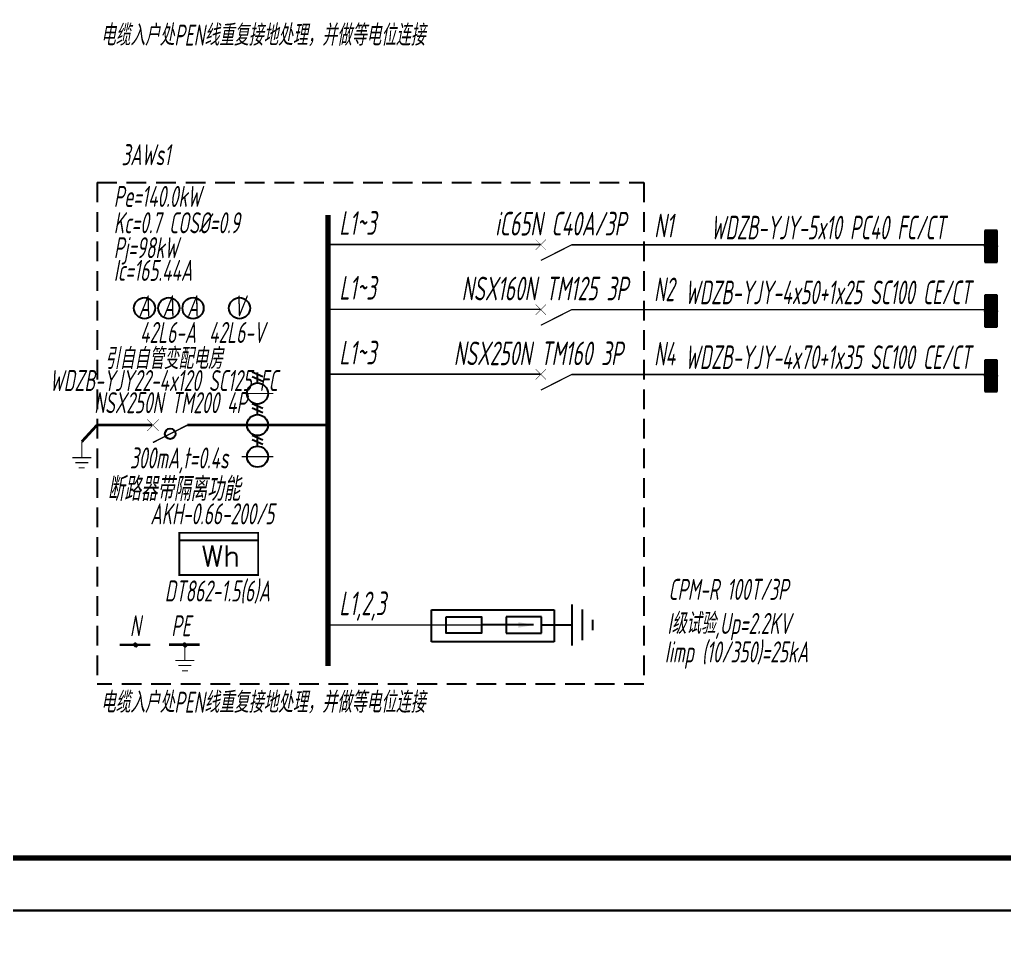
# Model space of a CAD drawing. Extents: x 491024 to 1725648, y 860327 to 1705161.
# Drawn here: x 578023 to 596758, y 1003450 to 1020857 of the extents above; entities that cross this region are included whole.
import ezdxf
from ezdxf.enums import TextEntityAlignment as Align

# ---------------------------------------------------------------- set-up
doc = ezdxf.new("R2010")
doc.units = 0
doc.header["$LTSCALE"] = 1000
doc.header["$MEASUREMENT"] = 0
doc.linetypes.add('DASH', pattern=[0.35, 0.25, -0.1])
doc.linetypes.add('DASH4', pattern=[0.1875, 0.125, -0.0625])
for name, color, linetype in [('DIM-照明', 3, 'Continuous'), ('ELEMENT', 3, 'Continuous'), ('EQUIP-箱柜', 3, 'Continuous'), ('WIRE-消防', 4, 'Continuous'), ('WIRE-照明', 2, 'Continuous'), ('图框', 140, 'Continuous')]:
    doc.layers.add(name, color=color, linetype=linetype)
doc.styles.add('_SIMPLEX', font='SIMPLEX.shx', dxfattribs={"width": 0.8, "bigfont": 'hztxt.shx'})
doc.styles.add('_TCH_LABEL', font='simhei.ttf')
doc.styles.add('HZTXT', font='gbeitc.shx', dxfattribs={"width": 0.8, "height": 400, "bigfont": 'hztxt.shx'})
doc.styles.get("Standard").update_dxf_attribs({"font": 'gbenor.shx', "bigfont": 'gbcbig.shx'})

# ---------------------------------------------------------------- blocks, each defined once
blk = doc.blocks.new('1107AA')
at = {"color": 3, "linetype": 'Continuous'}
for points, const_width in [([(0, -7.5), (-3.79, 0)], 0.3), ([(-1.25, 1.25), (1.25, -1.25)], 0.1), ([(1.25, 1.25), (-1.25, -1.25)], 0.1)]:
    blk.add_lwpolyline(points, dxfattribs=dict(at, const_width=const_width))
blk = doc.blocks.new('*X189')
at = {"color": 0}
for p, q in [((-250, 33), (-83, 200)), ((-250, 68), (-118, 200)), ((-250, 104), (-154, 200)), ((-250, 139), (-189, 200)), ((-250, 174), (-224, 200)), ((-247, 0), (-47, 200)), ((-212, 0), (-12, 200)), ((-177, 0), (23, 200)), ((-141, 0), (59, 200)), ((-106, 0), (94, 200)), ((-71, 0), (129, 200)), ((-35, 0), (165, 200)), ((0, 0), (200, 200)), ((35, 0), (235, 200)), ((71, 0), (250, 179)), ((106, 0), (250, 144)), ((141, 0), (250, 109)), ((177, 0), (250, 73)), ((212, 0), (250, 38)), ((247, 0), (250, 3))]:
    blk.add_line(p, q, dxfattribs=at)
blk = doc.blocks.new('$equip$00001421')
for p, q in [((0.75, 0.6), (-0.75, 0.6)), ((-0.75, 0.6), (-0.75, 0)), ((0.75, 0), (0.75, 0.6)), ((-0.75, 0), (0.75, 0))]:
    blk.add_line(p, q)
at = {"const_width": 0.6}
blk.add_lwpolyline([(-0.75, 0.3), (0.75, 0.3)], dxfattribs=at)
for p in [(0, 0.6), (-0.75, 0.3), (0, 0), (0.75, 0.3)]:
    blk.add_point(p)
at = {"xscale": 0.00300000000061118, "yscale": 0.00300000000061118, "zscale": 0.00300000000061118}
blk.add_blockref('*X189', (0, 0), dxfattribs=at)
at = {"style": '_TCH_LABEL', "flags": 9}
blk.add_attdef('A', (0, 0), '', height=0.00002, dxfattribs=at)
blk = doc.blocks.new('A$C7C37685A')
at = {"layer": 'ELEMENT', "color": 3}
for p, q in [((1135, -260), (1135, 260)), ((1264, -195), (1264, 195)), ((294, 104), (294, -104)), ((745, 104), (294, 104)), ((641, 0), (294, 0)), ((745, -104), (745, 104)), ((1394, -65), (1394, 65)), ((294, -104), (745, -104))]:
    blk.add_line(p, q, dxfattribs=at)
for points in [[(294, 0), (0, 0)], [(745, 0), (1135, 0)]]:
    blk.add_lwpolyline(points, dxfattribs=at)
for points in [[(658, 0), (450, -35), (450, 35), (658, 0)], [(450, 35), (658, 0), (450, -35), (450, 35)], [(450, -35), (450, 35), (658, 0), (450, 35)]]:
    blk.add_solid(points, dxfattribs=at)
blk = doc.blocks.new('A$C64190E90')
at = {"layer": 'DIM-照明', "color": 3}
blk.add_lwpolyline([(0, 104), (450, 104), (450, -104), (0, -104)], close=True, dxfattribs=at)
at = {"layer": 'DIM-照明'}
blk.add_blockref('A$C7C37685A', (466, 0), dxfattribs=at)
blk = doc.blocks.new('0114')
at = {"color": 3, "linetype": 'Continuous', "const_width": 0.3}
for points in [[(0, 0), (0, -4.58)], [(-2.75, -4.58), (2.75, -4.58)], [(-1.83, -6.01), (1.83, -6.01)], [(-0.86, -7.5), (0.86, -7.5)]]:
    blk.add_lwpolyline(points, dxfattribs=at)
blk = doc.blocks.new('*X206')
at = {"color": 0}
for p, q in [((197.1, 124.2), (199.7, 126.7)), ((197.2, 123.8), (200.1, 126.7)), ((197.2, 124.6), (199.2, 126.7)), ((197.3, 123.4), (200.4, 126.6)), ((197.3, 125.2), (198.6, 126.5)), ((197.4, 123.1), (200.7, 126.5)), ((197.5, 122.9), (201, 126.3)), ((197.7, 122.6), (201.2, 126.1)), ((197.9, 122.4), (201.4, 125.9)), ((198.1, 122.2), (201.6, 125.7)), ((198.4, 122), (201.8, 125.4)), ((198.7, 121.9), (201.9, 125.2)), ((199, 121.8), (202, 124.8)), ((199.4, 121.7), (202.1, 124.5)), ((199.8, 121.7), (202.1, 124.1)), ((200.3, 121.8), (202, 123.5)), ((201.2, 122.3), (201.6, 122.7))]:
    blk.add_line(p, q, dxfattribs=at)
blk = doc.blocks.new('HC000089')
at = {"color": 4, "linetype": 'Continuous', "const_width": 0.2}
blk.add_lwpolyline([(-1.8, -1.8, 0.198912), (0, -2.5, 0.198912), (1.8, -1.8, 0.198912), (2.5, 0, 0.198912), (1.8, 1.8, 0.198912), (0, 2.5, 0.198912), (-1.8, 1.8, 0.198912), (-2.5, 0, 0.198912)], format="xyb", close=True, dxfattribs=at)
at = {"color": 4}
blk.add_blockref('*X206', (-199.6, -124.2), dxfattribs=at)
blk = doc.blocks.new('A$C5F6A5641')
at = {"layer": 'WIRE-照明', "color": 3}
for p, q in [((0, 0), (2337, 0)), ((0, -611), (0, 0)), ((2337, 0), (2337, -611)), ((2337, -611), (0, -611))]:
    blk.add_line(p, q, dxfattribs=at)
blk = doc.blocks.new('0923')
at = {"color": 3, "linetype": 'Continuous'}
for p, q in [((-5, -3.75), (-2.5, -3.75)), ((-4.61, -5), (-3.5, -2.5)), ((-3.56, -5), (-2.45, -2.5)), ((2.5, -3.75), (5, -3.75)), ((2.89, -5), (4, -2.5)), ((3.94, -5), (5.05, -2.5)), ((10, -3.75), (12.5, -3.75)), ((10.39, -5), (11.5, -2.5)), ((11.44, -5), (12.55, -2.5))]:
    blk.add_line(p, q, dxfattribs=at)
at = {"color": 3, "linetype": 'Continuous', "const_width": 0.3}
for points in [[(-7.5, 0), (-7.5, -7.5)], [(0, 0), (0, -7.5)], [(7.5, 0), (7.5, -7.5)]]:
    blk.add_lwpolyline(points, dxfattribs=at)
at = {"color": 3, "linetype": 'Continuous'}
for centre in [(-7.5, -3.75), (0, -3.75), (7.5, -3.75)]:
    blk.add_circle(centre, 2.5, dxfattribs=at)
blk = doc.blocks.new('$element$00000586')
blk.add_line((0.173, 0), (0.173, -1))
at = {"const_width": 0.0233}
blk.add_lwpolyline([(-0.267, 0), (0.267, 0), (0.267, -1), (-0.267, -1), (-0.267, 0)], dxfattribs=at)
at = {"style": '_SIMPLEX'}
blk.add_text('Wh', height=0.2667, rotation=270, dxfattribs=at).set_placement((-0.161, -0.281))
at = {"flags": 9}
blk.add_attdef('S', (0, 0), '', height=0.00000667, dxfattribs=at)
blk.add_attdef('S', (0, 0), '', height=0.00000667, dxfattribs=at)
blk.add_attdef('S', (0, 0), '', height=0.00000667, dxfattribs=at)

msp = doc.modelspace()

# ---------------------------------------------------------------- linework, layer by layer
at = {"layer": 'DIM-照明', "color": 3, "linetype": 'DASH4', "ltscale": 3}
for p, q in [((579494.3, 1017759), (589900.9, 1017759)), ((579494.3, 1017759), (579494.3, 1008208.3)), ((589900.9, 1017759), (589900.9, 1008208.3)), ((589900.9, 1008208.3), (579494.3, 1008208.3))]:
    msp.add_line(p, q, dxfattribs=at)
at = {"layer": 'DIM-照明', "color": 3, "const_width": 100}
msp.add_lwpolyline([(583889.2, 1017140.1), (583889.2, 1008554.6)], dxfattribs=at)
at = {"layer": 'DIM-照明', "color": 3, "linetype": 'Continuous'}
for points, const_width in [([(583889.2, 1016577.1), (585236.2, 1016577.1)], 29), ([(585236.2, 1016577.1), (587938.6, 1016577.1)], 29), ([(588528.5, 1016572.7), (596385.1, 1016572.7)], 29), ([(583889.2, 1015343.4), (585236.2, 1015343.4)], 29), ([(585236.2, 1015343.4), (587938.6, 1015343.4)], 29), ([(588528.5, 1015339), (596385.1, 1015339)], 29), ([(583889.2, 1014109.7), (585236.2, 1014109.7)], 29), ([(585236.2, 1014109.7), (587938.6, 1014109.7)], 29), ([(588528.5, 1014105.3), (596385.1, 1014105.3)], 29), ([(579494.3, 1013141.1), (579204.8, 1012825.4)], 52.6), ([(579494.3, 1013141.1), (580543.4, 1013141.1)], 52.6), ([(581215, 1013141.1), (583889.2, 1013141.1)], 52.6), ([(583889.2, 1009337.6), (587102.8, 1009337.6)], 29), ([(579927.1, 1008959.3), (580507.6, 1008959.3)], 47.5), ([(580864.6, 1008963.5), (581445, 1008963.5)], 47.5)]:
    msp.add_lwpolyline(points, dxfattribs=dict(at, const_width=const_width))
msp.add_circle((580886.4, 1012975), 100.1, dxfattribs=at)
at = {"layer": 'ELEMENT', "linetype": 'ByBlock'}
for centre in [(580397.5, 1015366.9), (580859.6, 1015366.9), (581321.6, 1015366.9), (582204.9, 1015366.9)]:
    msp.add_circle(centre, 201, dxfattribs=at)
at = {"layer": 'WIRE-照明', "color": 3}
for p, q in [((585858.4, 1009625.7), (588195.1, 1009625.7)), ((585858.4, 1009015), (585858.4, 1009625.7)), ((588195.1, 1009625.7), (588195.1, 1009015)), ((588195.1, 1009015), (585858.4, 1009015))]:
    msp.add_line(p, q, dxfattribs=at)
at = {"layer": '图框'}
for points in [[(550815, 1045856), (610214.8, 1045856), (610214.8, 1003901.8), (550815, 1003901.8)], [(550815, 1003901.8), (610214.8, 1003901.8), (610214.8, 961947.6), (550815, 961947.6)]]:
    msp.add_lwpolyline(points, close=True, dxfattribs=at)
at = {"layer": '图框', "const_width": 100}
msp.add_lwpolyline([(553315, 1004901.8), (609215, 1004901.8), (609215, 1044901.8), (553315, 1044901.8)], close=True, dxfattribs=at)

# ---------------------------------------------------------------- block references
at = {"layer": 'DIM-照明', "linetype": 'Continuous'}
for p, xscale, yscale, zscale, rotation in [((587938.6, 1016572.7), 78.65151834487915, 78.65151834487915, 78.65151834487915, 90), ((587938.6, 1015339), 78.65151834487915, 78.65151834487915, 78.65151834487915, 90), ((587938.6, 1014105.3), 78.65151834487915, 78.65151834487915, 78.65151834487915, 90), ((580557.9, 1013141.1), 87.60960008323309, 87.60960008323309, 87.60960008323309, 89.99999998827529)]:
    msp.add_blockref('1107AA', p, dxfattribs=dict(at, xscale=xscale, yscale=yscale, zscale=zscale, rotation=rotation))
at = {"layer": 'DIM-照明', "linetype": 'DASH', "zscale": 66.49999999999999}
for p, xscale, yscale, rotation in [((579204.8, 1012825.4), -66.49999997299165, 66.50000019388972, 1.50656647157632e-06), ((581165.7, 1008963.5), -66.50000000000003, 66.5, 1.643353773062017e-06)]:
    msp.add_blockref('0114', p, dxfattribs=dict(at, xscale=xscale, yscale=yscale, rotation=rotation))
at = {"layer": 'DIM-照明', "xscale": 14.62999999523163, "yscale": 14.62999999523163, "zscale": 14.62999999523163}
for p in [(580229.3, 1008959.2), (581165.8, 1008959.2)]:
    msp.add_blockref('HC000089', p, dxfattribs=at)
at = {"layer": 'ELEMENT', "linetype": 'ByBlock', "xscale": 80.11444089422005, "yscale": 80.11444089422005, "zscale": 80.11444089422005, "rotation": 89.9999984630715}
msp.add_blockref('0923', (582247.9, 1013141.1), dxfattribs=at)
at = {"layer": 'ELEMENT', "color": 3, "linetype": 'ByBlock', "xscale": 1499.999999996973, "yscale": 1499.999999996973, "zscale": 1499.999999996973, "rotation": 90.0000000000266}
msp.add_blockref('$element$00000586', (581059.3, 1010689.2), dxfattribs=at)
at = {"layer": 'EQUIP-箱柜', "xscale": 400, "yscale": 400, "zscale": 400, "rotation": 90}
for p in [(596625.1, 1016544.8), (596625.1, 1015311.1), (596625.1, 1014077.4)]:
    msp.add_blockref('$equip$00001421', p, dxfattribs=at)
at = {"layer": 'WIRE-消防'}
msp.add_blockref('A$C5F6A5641', (585858.4, 1009625.7), dxfattribs=at)
at = {"layer": 'WIRE-照明', "xscale": 1.5, "yscale": 1.5, "zscale": 1.5}
msp.add_blockref('A$C64190E90', (586136.7, 1009337.6), dxfattribs=at)

# ---------------------------------------------------------------- texts
at = {"layer": 'DIM-照明', "color": 7, "linetype": 'Continuous', "style": 'HZTXT', "width": 0.7}
for p in [(582650.5, 1020578.6, 0), (582650.5, 1007881.3, 0)]:
    msp.add_text('电缆入户处PEN线重复接地处理，并做等电位连接', height=400, dxfattribs=at).set_placement(p, align=Align.MIDDLE)
at = {"layer": 'DIM-照明', "color": 7, "style": 'HZTXT'}
for s, height, width, p in [('3AWs1', 400, 0.7, (580423.9, 1018286.7)), ('WDZB-YJY-5x10 PC40 FC/CT', 450, 0.65, (593403.1, 1016900.9)), ('WDZB-YJY-4x50+1x25 SC100 CE/CT', 450, 0.65, (593403.1, 1015667.2)), ('WDZB-YJY-4x70+1x35 SC100 CE/CT', 450, 0.65, (593403.1, 1014433.5)), ('断路器带隔离功能', 450, 0.7, (580952.8, 1011947.5, 0))]:
    msp.add_text(s, height=height, dxfattribs=dict(at, width=width)).set_placement(p, align=Align.MIDDLE)
at = {"layer": 'DIM-照明', "color": 7, "linetype": 'Continuous', "style": 'HZTXT', "width": 0.7}
for s, p in [('Pe=140.0kW', (579813.7, 1017293.1)), ('Kc=0.7 COS%%C=0.9', (579813.7, 1016791.5)), ('Pj=98kW', (579813.7, 1016317.4)), ('Ic=165.44A', (579813.7, 1015885.5))]:
    msp.add_text(s, height=400, rotation=0, dxfattribs=at).set_placement(p)
at = {"layer": 'DIM-照明', "color": 7, "style": 'HZTXT'}
for s, width, p in [('L1~3', 0.7, (584105, 1016762.5)), ('iC65N C40A/3P', 0.7, (587069.3, 1016748.8)), ('N1', 0.7, (590095.3, 1016713.4)), ('L1~3', 0.7, (584105, 1015528.8)), ('NSX160N TM125 3P', 0.7, (586430.4, 1015515.1)), ('N2', 0.65, (590095.3, 1015498.8)), ('L1~3', 0.7, (584105, 1014295.1)), ('NSX250N TM160 3P', 0.7, (586281.4, 1014281.4)), ('N4', 0.65, (590095.3, 1014274)), ('L1,2,3', 0.7, (584105, 1009523))]:
    msp.add_text(s, height=450, dxfattribs=dict(at, width=width)).set_placement(p)
at = {"layer": 'DIM-照明', "color": 7, "linetype": 'Continuous', "style": 'HZTXT', "width": 0.7}
for s, p in [('A', (580286.6, 1015411.1)), ('A', (580748.6, 1015411.1)), ('A', (581210.7, 1015411.1)), ('V', (582094, 1015411.1)), ('42L6-A', (580312.7, 1014904.1)), ('42L6-V', (581626.1, 1014904.1))]:
    msp.add_text(s, height=400, dxfattribs=at).set_placement(p, align=Align.MIDDLE_LEFT)
for s, p in [('引自自管变配电房', (580762.5, 1014429.6)), ('WDZB-YJY22-4x120 SC125 FC', (580761.5, 1013988.9)), ('NSX250N TM200 4P', (580891.8, 1013568.4))]:
    msp.add_text(s, height=400, rotation=0, dxfattribs=at).set_placement(p, align=Align.MIDDLE)
for s, p in [('300mA,t=0.4s', (580120.5, 1012315.2)), ('AKH-0.66-200/5', (580508.8, 1011252.1)), ('DT862-1.5(6)A', (580783.4, 1009783.7)), ('CPM-R 100T/3P', (590368.1, 1009813.9)), ('I级试验,Up=2.2KV', (590346.5, 1009165.3)), ('Iimp (10/350)=25kA', (590297, 1008623.9))]:
    msp.add_text(s, height=400, dxfattribs=at).set_placement(p)
at = {"layer": 'DIM-照明', "linetype": 'Continuous', "style": 'HZTXT', "width": 0.7}
for s, p in [('N', (580119.6, 1009122.1)), ('PE', (580907.9, 1009122.1))]:
    msp.add_text(s, height=400, dxfattribs=at).set_placement(p)

doc.saveas('drawing.dxf')
